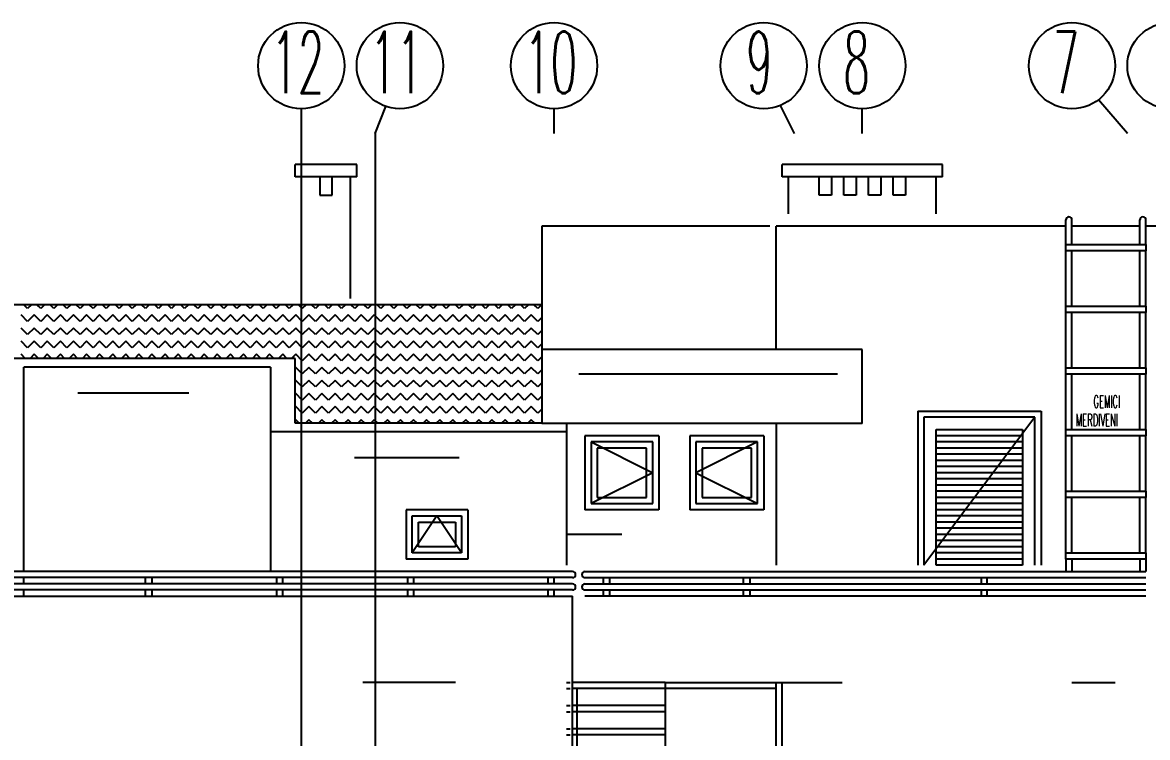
# Model space of a CAD drawing. Extents: x 78 to 306, y -397 to 18.
# Drawn here: x 280.3309 to 280.5134, y -396.3975 to -396.2816 of the extents above; entities that cross this region are included whole.
import ezdxf

# ---------------------------------------------------------------- set-up
doc = ezdxf.new("R2010")
doc.units = 0
doc.header["$LTSCALE"] = 0.5
doc.header["$MEASUREMENT"] = 0
doc.linetypes.add('DASHDOT2', pattern=[0.5, 0.25, -0.125, 0, -0.125])
doc.linetypes.add('DOT2', pattern=[0.125, 0, -0.125])
for name, color, linetype in [('AKS', 5, 'DASHDOT2'), ('DUVAR', 6, 'CONTINUOUS'), ('INCE', 251, 'CONTINUOUS'), ('IZDUSUM', 2, 'DOT2'), ('KAPI', 1, 'CONTINUOUS'), ('KOLON', 4, 'CONTINUOUS'), ('MERDIVEN', 3, 'CONTINUOUS'), ('OLCU', 31, 'CONTINUOUS'), ('TARAMA', 8, 'CONTINUOUS'), ('TEFRIS', 11, 'CONTINUOUS')]:
    doc.layers.add(name, color=color, linetype=linetype)
doc.styles.add('OLCU', font='romans.shx', dxfattribs={"width": 0.6, "height": 0.125})

msp = doc.modelspace()

# ---------------------------------------------------------------- linework, layer by layer
at = {"layer": 'AKS'}
for p, q in [((280.51014, -396.29956), (280.50543, -396.29409)), ((280.37614, -396.29556), (280.37614, -396.94956)), ((280.38814, -396.29956), (280.38986, -396.29518)), ((280.41714, -396.94956), (280.41714, -396.29556)), ((280.45614, -396.29956), (280.45387, -396.29501)), ((280.46714, -396.94956), (280.46714, -396.29556)), ((280.38814, -396.29956), (280.38814, -396.94956)), ((280.45614, -396.94956), (280.45614, -396.29956)), ((280.51014, -396.94956), (280.51014, -396.29956))]:
    msp.add_line(p, q, dxfattribs=at)
at = {"layer": 'DUVAR', "ltscale": 1.4}
for p, q in [((280.33114, -396.37056), (280.33114, -396.36456)), ((280.33114, -396.37256), (280.33114, -396.37156)), ((280.33114, -396.37456), (280.33114, -396.37356))]:
    msp.add_line(p, q, dxfattribs=at)
at = {"layer": 'INCE', "ltscale": 1.4}
msp.add_line((280.42084, -396.38956), (280.42084, -396.41856), dxfattribs=at)
at = {"layer": 'IZDUSUM', "ltscale": 0.5}
for p, q in [((280.46314, -396.33856), (280.42114, -396.33856)), ((280.35792, -396.34166), (280.33992, -396.34166)), ((280.49514, -396.34556), (280.47714, -396.36956)), ((280.42314, -396.34956), (280.43314, -396.35456)), ((280.45014, -396.34956), (280.44014, -396.35456)), ((280.40176, -396.35216), (280.38476, -396.35216)), ((280.43314, -396.35456), (280.42314, -396.35956)), ((280.44014, -396.35456), (280.45014, -396.35956)), ((280.39814, -396.36156), (280.39414, -396.36756)), ((280.40214, -396.36756), (280.39814, -396.36156)), ((280.42814, -396.36456), (280.41914, -396.36456)), ((280.40114, -396.38856), (280.38614, -396.38856)), ((280.43514, -396.38856), (280.42014, -396.38856)), ((280.43514, -396.38856), (280.43514, -396.40056)), ((280.43514, -396.38856), (280.45314, -396.38856)), ((280.45314, -396.40116), (280.45314, -396.38856)), ((280.45314, -396.38856), (280.46389, -396.38856)), ((280.45414, -396.40116), (280.45414, -396.38856)), ((280.50114, -396.38856), (280.50814, -396.38856)), ((280.43514, -396.38956), (280.42014, -396.38956)), ((280.45314, -396.38956), (280.43514, -396.38956)), ((280.43514, -396.39231), (280.42014, -396.39231)), ((280.43514, -396.39331), (280.42014, -396.39331)), ((280.43514, -396.39606), (280.42014, -396.39606)), ((280.43514, -396.39706), (280.42014, -396.39706))]:
    msp.add_line(p, q, dxfattribs=at)
at = {"layer": 'IZDUSUM', "ltscale": 0.1}
for p, q in [((280.41914, -396.38856), (280.41974, -396.38856)), ((280.41914, -396.38956), (280.41974, -396.38956)), ((280.41914, -396.39231), (280.41974, -396.39231)), ((280.41914, -396.39331), (280.41974, -396.39331)), ((280.41914, -396.39606), (280.41974, -396.39606)), ((280.41914, -396.39706), (280.41974, -396.39706))]:
    msp.add_line(p, q, dxfattribs=at)
at = {"layer": 'KAPI', "ltscale": 1.4}
for p, q in [((280.41514, -396.31456), (280.41514, -396.33456)), ((280.45214, -396.31456), (280.41514, -396.31456)), ((280.45314, -396.33456), (280.45314, -396.31456)), ((280.50014, -396.31456), (280.45314, -396.31456)), ((280.50014, -396.31756), (280.50014, -396.31356)), ((280.50114, -396.31756), (280.50114, -396.31356)), ((280.51214, -396.31456), (280.50114, -396.31456)), ((280.51214, -396.31756), (280.51214, -396.31356)), ((280.51314, -396.31756), (280.51314, -396.31356)), ((280.51914, -396.31456), (280.51314, -396.31456)), ((280.50014, -396.31756), (280.51314, -396.31756)), ((280.50014, -396.31856), (280.50014, -396.31756)), ((280.51314, -396.31756), (280.51314, -396.31856)), ((280.51314, -396.31856), (280.50014, -396.31856)), ((280.50014, -396.32756), (280.50014, -396.31856)), ((280.50114, -396.32756), (280.50114, -396.31856)), ((280.51214, -396.32756), (280.51214, -396.31856)), ((280.51314, -396.32756), (280.51314, -396.31856)), ((280.41514, -396.32731), (280.26114, -396.32731)), ((280.50014, -396.32756), (280.51314, -396.32756)), ((280.50014, -396.32856), (280.50014, -396.32756)), ((280.51314, -396.32856), (280.50014, -396.32856)), ((280.50014, -396.33756), (280.50014, -396.32856)), ((280.50114, -396.33756), (280.50114, -396.32856)), ((280.51214, -396.33756), (280.51214, -396.32856)), ((280.51314, -396.32756), (280.51314, -396.32856)), ((280.51314, -396.33756), (280.51314, -396.32856)), ((280.37514, -396.33602), (280.32714, -396.33602)), ((280.37514, -396.34652), (280.37514, -396.33602)), ((280.33114, -396.37056), (280.33114, -396.33742)), ((280.37114, -396.33742), (280.33114, -396.33742)), ((280.37114, -396.33742), (280.37114, -396.37056)), ((280.50014, -396.33756), (280.51314, -396.33756)), ((280.50014, -396.33856), (280.50014, -396.33756)), ((280.51314, -396.33756), (280.51314, -396.33856)), ((280.51314, -396.33856), (280.50014, -396.33856)), ((280.50014, -396.34756), (280.50014, -396.33856)), ((280.50114, -396.34756), (280.50114, -396.33856)), ((280.51214, -396.34756), (280.51214, -396.33856)), ((280.51314, -396.34756), (280.51314, -396.33856)), ((280.47614, -396.34456), (280.49614, -396.34456)), ((280.47614, -396.34456), (280.47614, -396.36956)), ((280.49514, -396.34556), (280.47714, -396.34556)), ((280.47714, -396.34556), (280.47714, -396.36956)), ((280.49514, -396.36956), (280.49514, -396.34556)), ((280.49614, -396.34456), (280.49614, -396.36956)), ((280.41514, -396.34652), (280.37514, -396.34652)), ((280.41914, -396.34656), (280.41914, -396.36956)), ((280.45314, -396.34656), (280.45314, -396.36956)), ((280.50014, -396.34756), (280.51314, -396.34756)), ((280.50014, -396.34856), (280.50014, -396.34756)), ((280.51314, -396.34756), (280.51314, -396.34856)), ((280.41914, -396.34792), (280.37114, -396.34792)), ((280.43414, -396.34856), (280.42214, -396.34856)), ((280.42214, -396.34856), (280.42214, -396.36056)), ((280.43414, -396.34856), (280.43414, -396.36056)), ((280.45114, -396.34856), (280.43914, -396.34856)), ((280.43914, -396.34856), (280.43914, -396.36056)), ((280.45114, -396.34856), (280.45114, -396.36056)), ((280.51314, -396.34856), (280.50014, -396.34856)), ((280.50014, -396.35756), (280.50014, -396.34856)), ((280.50114, -396.35756), (280.50114, -396.34856)), ((280.51214, -396.35756), (280.51214, -396.34856)), ((280.51314, -396.35756), (280.51314, -396.34856)), ((280.50014, -396.35756), (280.51314, -396.35756)), ((280.50014, -396.35856), (280.50014, -396.35756)), ((280.51314, -396.35756), (280.51314, -396.35856)), ((280.51314, -396.35856), (280.50014, -396.35856)), ((280.50014, -396.36756), (280.50014, -396.35856)), ((280.50114, -396.36756), (280.50114, -396.35856)), ((280.51214, -396.36756), (280.51214, -396.35856)), ((280.51314, -396.36756), (280.51314, -396.35856)), ((280.40314, -396.36056), (280.39314, -396.36056)), ((280.39314, -396.36056), (280.39314, -396.36856)), ((280.40314, -396.36056), (280.40314, -396.36856)), ((280.43414, -396.36056), (280.42214, -396.36056)), ((280.45114, -396.36056), (280.43914, -396.36056)), ((280.50014, -396.36756), (280.51314, -396.36756)), ((280.50014, -396.36856), (280.50014, -396.36756)), ((280.51314, -396.36756), (280.51314, -396.36856)), ((280.40314, -396.36856), (280.39314, -396.36856)), ((280.51314, -396.36856), (280.50014, -396.36856)), ((280.50014, -396.36856), (280.50014, -396.37056)), ((280.50114, -396.36856), (280.50114, -396.37056)), ((280.51214, -396.36856), (280.51214, -396.37056)), ((280.51314, -396.36856), (280.51314, -396.37056)), ((280.42014, -396.37056), (280.32714, -396.37056)), ((280.42214, -396.37056), (280.51314, -396.37056)), ((280.42014, -396.37156), (280.32714, -396.37156)), ((280.42014, -396.37256), (280.32714, -396.37256)), ((280.35089, -396.37256), (280.35089, -396.37156)), ((280.35089, -396.37256), (280.35089, -396.37156)), ((280.35189, -396.37156), (280.35189, -396.37256)), ((280.35189, -396.37156), (280.35189, -396.37256)), ((280.37214, -396.37156), (280.37214, -396.37256)), ((280.37214, -396.37156), (280.37214, -396.37256)), ((280.37314, -396.37256), (280.37314, -396.37156)), ((280.37314, -396.37256), (280.37314, -396.37156)), ((280.39339, -396.37156), (280.39339, -396.37256)), ((280.39339, -396.37156), (280.39339, -396.37256)), ((280.39439, -396.37256), (280.39439, -396.37156)), ((280.39439, -396.37256), (280.39439, -396.37156)), ((280.41614, -396.37156), (280.41614, -396.37256)), ((280.41614, -396.37156), (280.41614, -396.37256)), ((280.41714, -396.37256), (280.41714, -396.37156)), ((280.41714, -396.37256), (280.41714, -396.37156)), ((280.42214, -396.37156), (280.51314, -396.37156)), ((280.42214, -396.37256), (280.51314, -396.37256)), ((280.42514, -396.37256), (280.42514, -396.37156)), ((280.42514, -396.37256), (280.42514, -396.37156)), ((280.42614, -396.37156), (280.42614, -396.37256)), ((280.42614, -396.37156), (280.42614, -396.37256)), ((280.44789, -396.37256), (280.44789, -396.37156)), ((280.44789, -396.37256), (280.44789, -396.37156)), ((280.44889, -396.37156), (280.44889, -396.37256)), ((280.44889, -396.37156), (280.44889, -396.37256)), ((280.48639, -396.37156), (280.48639, -396.37256)), ((280.48639, -396.37156), (280.48639, -396.37256)), ((280.48739, -396.37256), (280.48739, -396.37156)), ((280.48739, -396.37256), (280.48739, -396.37156)), ((280.42014, -396.37356), (280.32714, -396.37356)), ((280.35089, -396.37456), (280.35089, -396.37356)), ((280.35089, -396.37456), (280.35089, -396.37356)), ((280.35189, -396.37356), (280.35189, -396.37456)), ((280.35189, -396.37356), (280.35189, -396.37456)), ((280.37214, -396.37356), (280.37214, -396.37456)), ((280.37214, -396.37356), (280.37214, -396.37456)), ((280.37314, -396.37456), (280.37314, -396.37356)), ((280.37314, -396.37456), (280.37314, -396.37356)), ((280.39339, -396.37356), (280.39339, -396.37456)), ((280.39339, -396.37356), (280.39339, -396.37456)), ((280.39439, -396.37456), (280.39439, -396.37356)), ((280.39439, -396.37456), (280.39439, -396.37356)), ((280.41614, -396.37356), (280.41614, -396.37456)), ((280.41614, -396.37356), (280.41614, -396.37456)), ((280.41714, -396.37456), (280.41714, -396.37356)), ((280.41714, -396.37456), (280.41714, -396.37356)), ((280.42214, -396.37356), (280.51314, -396.37356)), ((280.42514, -396.37456), (280.42514, -396.37356)), ((280.42514, -396.37456), (280.42514, -396.37356)), ((280.42614, -396.37356), (280.42614, -396.37456)), ((280.42614, -396.37356), (280.42614, -396.37456)), ((280.44789, -396.37456), (280.44789, -396.37356)), ((280.44789, -396.37456), (280.44789, -396.37356)), ((280.44889, -396.37356), (280.44889, -396.37456)), ((280.44889, -396.37356), (280.44889, -396.37456)), ((280.48639, -396.37356), (280.48639, -396.37456)), ((280.48639, -396.37356), (280.48639, -396.37456)), ((280.48739, -396.37456), (280.48739, -396.37356)), ((280.48739, -396.37456), (280.48739, -396.37356))]:
    msp.add_line(p, q, dxfattribs=at)
for centre, start, end in [((280.50064, -396.31356), 0, 180), ((280.51264, -396.31356), 0, 180), ((280.42014, -396.37106), 270, 90), ((280.42214, -396.37106), 90, 270), ((280.42014, -396.37306), 270, 90), ((280.42214, -396.37306), 90, 270)]:
    msp.add_arc(centre, 0.0005, start, end, dxfattribs=at)
at = {"layer": 'KOLON'}
for p in [(280.25314, -396.37456), (280.42014, -396.40056)]:
    msp.add_line(p, (280.42014, -396.37456), dxfattribs=at)
at = {"layer": 'MERDIVEN', "ltscale": 1.4}
msp.add_line((280.33114, -396.36456), (280.33114, -396.35456), dxfattribs=at)
at = {"layer": 'OLCU', "linetype": 'ByBlock'}
for p, q in [((280.41514, -396.33456), (280.41514, -396.34656)), ((280.46714, -396.33456), (280.41514, -396.33456)), ((280.46714, -396.34656), (280.46714, -396.33456)), ((280.46714, -396.34656), (280.41514, -396.34656)), ((280.51314, -396.37456), (280.42214, -396.37456))]:
    msp.add_line(p, q, dxfattribs=at)
at = {"layer": 'OLCU', "ltscale": 1.4}
msp.add_line((280.33114, -396.35456), (280.33114, -396.34856), dxfattribs=at)
at = {"layer": 'TARAMA', "ltscale": 1.4}
for p, q in [((280.38514, -396.30456), (280.37514, -396.30456)), ((280.37514, -396.30656), (280.37514, -396.30456)), ((280.38514, -396.30656), (280.38514, -396.30456)), ((280.48014, -396.30456), (280.45414, -396.30456)), ((280.45414, -396.30656), (280.45414, -396.30456)), ((280.48014, -396.30656), (280.48014, -396.30456)), ((280.38514, -396.30656), (280.37514, -396.30656)), ((280.37614, -396.30656), (280.37614, -396.32631)), ((280.37914, -396.30656), (280.37914, -396.30956)), ((280.38114, -396.30956), (280.38114, -396.30656)), ((280.38414, -396.32631), (280.38414, -396.30656)), ((280.48014, -396.30656), (280.45414, -396.30656)), ((280.45514, -396.31256), (280.45514, -396.30656)), ((280.46014, -396.30956), (280.46014, -396.30656)), ((280.46214, -396.30656), (280.46214, -396.30956)), ((280.46414, -396.30956), (280.46414, -396.30656)), ((280.46614, -396.30656), (280.46614, -396.30956)), ((280.46814, -396.30956), (280.46814, -396.30656)), ((280.47014, -396.30656), (280.47014, -396.30956)), ((280.47214, -396.30956), (280.47214, -396.30656)), ((280.47414, -396.30656), (280.47414, -396.30956)), ((280.47914, -396.31256), (280.47914, -396.30656)), ((280.37914, -396.30956), (280.38114, -396.30956)), ((280.46214, -396.30956), (280.46014, -396.30956)), ((280.46614, -396.30956), (280.46414, -396.30956)), ((280.47014, -396.30956), (280.46814, -396.30956)), ((280.47414, -396.30956), (280.47214, -396.30956)), ((280.33176, -396.32792), (280.33115, -396.32731)), ((280.33237, -396.32731), (280.33176, -396.32792)), ((280.33389, -396.32792), (280.33327, -396.32731)), ((280.3345, -396.32731), (280.33389, -396.32792)), ((280.33601, -396.32792), (280.3354, -396.32731)), ((280.33662, -396.32731), (280.33601, -396.32792)), ((280.33813, -396.32792), (280.33752, -396.32731)), ((280.33874, -396.32731), (280.33813, -396.32792)), ((280.34025, -396.32792), (280.33964, -396.32731)), ((280.34086, -396.32731), (280.34025, -396.32792)), ((280.34237, -396.32792), (280.34176, -396.32731)), ((280.34298, -396.32731), (280.34237, -396.32792)), ((280.34449, -396.32792), (280.34388, -396.32731)), ((280.3451, -396.32731), (280.34449, -396.32792)), ((280.34661, -396.32792), (280.346, -396.32731)), ((280.34722, -396.32731), (280.34661, -396.32792)), ((280.34873, -396.32792), (280.34812, -396.32731)), ((280.34934, -396.32731), (280.34873, -396.32792)), ((280.35086, -396.32792), (280.35025, -396.32731)), ((280.35147, -396.32731), (280.35086, -396.32792)), ((280.35298, -396.32792), (280.35237, -396.32731)), ((280.35359, -396.32731), (280.35298, -396.32792)), ((280.3551, -396.32792), (280.35449, -396.32731)), ((280.35571, -396.32731), (280.3551, -396.32792)), ((280.35722, -396.32792), (280.35661, -396.32731)), ((280.35783, -396.32731), (280.35722, -396.32792)), ((280.35934, -396.32792), (280.35873, -396.32731)), ((280.35995, -396.32731), (280.35934, -396.32792)), ((280.36146, -396.32792), (280.36085, -396.32731)), ((280.36207, -396.32731), (280.36146, -396.32792)), ((280.36358, -396.32792), (280.36297, -396.32731)), ((280.36419, -396.32731), (280.36358, -396.32792)), ((280.3657, -396.32792), (280.36509, -396.32731)), ((280.36632, -396.32731), (280.3657, -396.32792)), ((280.36783, -396.32792), (280.36722, -396.32731)), ((280.36844, -396.32731), (280.36783, -396.32792)), ((280.36995, -396.32792), (280.36934, -396.32731)), ((280.37056, -396.32731), (280.36995, -396.32792)), ((280.37207, -396.32792), (280.37146, -396.32731)), ((280.37268, -396.32731), (280.37207, -396.32792)), ((280.37419, -396.32792), (280.37358, -396.32731)), ((280.3748, -396.32731), (280.37419, -396.32792)), ((280.37631, -396.32792), (280.3757, -396.32731)), ((280.37692, -396.32731), (280.37631, -396.32792)), ((280.37843, -396.32792), (280.37782, -396.32731)), ((280.37904, -396.32731), (280.37843, -396.32792)), ((280.38055, -396.32792), (280.37994, -396.32731)), ((280.38116, -396.32731), (280.38055, -396.32792)), ((280.38268, -396.32792), (280.38207, -396.32731)), ((280.38329, -396.32731), (280.38268, -396.32792)), ((280.3848, -396.32792), (280.38419, -396.32731)), ((280.38541, -396.32731), (280.3848, -396.32792)), ((280.38692, -396.32792), (280.38631, -396.32731)), ((280.38753, -396.32731), (280.38692, -396.32792)), ((280.38904, -396.32792), (280.38843, -396.32731)), ((280.38965, -396.32731), (280.38904, -396.32792)), ((280.39116, -396.32792), (280.39055, -396.32731)), ((280.39177, -396.32731), (280.39116, -396.32792)), ((280.39328, -396.32792), (280.39267, -396.32731)), ((280.39389, -396.32731), (280.39328, -396.32792)), ((280.3954, -396.32792), (280.39479, -396.32731)), ((280.39601, -396.32731), (280.3954, -396.32792)), ((280.39752, -396.32792), (280.39691, -396.32731)), ((280.39814, -396.32731), (280.39752, -396.32792)), ((280.39965, -396.32792), (280.39904, -396.32731)), ((280.40026, -396.32731), (280.39965, -396.32792)), ((280.40177, -396.32792), (280.40116, -396.32731)), ((280.40238, -396.32731), (280.40177, -396.32792)), ((280.40389, -396.32792), (280.40328, -396.32731)), ((280.4045, -396.32731), (280.40389, -396.32792)), ((280.40601, -396.32792), (280.4054, -396.32731)), ((280.40662, -396.32731), (280.40601, -396.32792)), ((280.40813, -396.32792), (280.40752, -396.32731)), ((280.40874, -396.32731), (280.40813, -396.32792)), ((280.41025, -396.32792), (280.40964, -396.32731)), ((280.41086, -396.32731), (280.41025, -396.32792)), ((280.41237, -396.32792), (280.41176, -396.32731)), ((280.41298, -396.32731), (280.41237, -396.32792)), ((280.4145, -396.32792), (280.41388, -396.32731)), ((280.41511, -396.32731), (280.4145, -396.32792)), ((280.33176, -396.33004), (280.3307, -396.32898)), ((280.33282, -396.32898), (280.33176, -396.33004)), ((280.33389, -396.33004), (280.33282, -396.32898)), ((280.33495, -396.32898), (280.33389, -396.33004)), ((280.33601, -396.33004), (280.33495, -396.32898)), ((280.33707, -396.32898), (280.33601, -396.33004)), ((280.33813, -396.33004), (280.33707, -396.32898)), ((280.33919, -396.32898), (280.33813, -396.33004)), ((280.34025, -396.33004), (280.33919, -396.32898)), ((280.34131, -396.32898), (280.34025, -396.33004)), ((280.34237, -396.33004), (280.34131, -396.32898)), ((280.34343, -396.32898), (280.34237, -396.33004)), ((280.34449, -396.33004), (280.34343, -396.32898)), ((280.34555, -396.32898), (280.34449, -396.33004)), ((280.34661, -396.33004), (280.34555, -396.32898)), ((280.34767, -396.32898), (280.34661, -396.33004)), ((280.34873, -396.33004), (280.34767, -396.32898)), ((280.3498, -396.32898), (280.34873, -396.33004)), ((280.35086, -396.33004), (280.3498, -396.32898)), ((280.35192, -396.32898), (280.35086, -396.33004)), ((280.35298, -396.33004), (280.35192, -396.32898)), ((280.35404, -396.32898), (280.35298, -396.33004)), ((280.3551, -396.33004), (280.35404, -396.32898)), ((280.35616, -396.32898), (280.3551, -396.33004)), ((280.35722, -396.33004), (280.35616, -396.32898)), ((280.35828, -396.32898), (280.35722, -396.33004)), ((280.35934, -396.33004), (280.35828, -396.32898)), ((280.3604, -396.32898), (280.35934, -396.33004)), ((280.36146, -396.33004), (280.3604, -396.32898)), ((280.36252, -396.32898), (280.36146, -396.33004)), ((280.36358, -396.33004), (280.36252, -396.32898)), ((280.36464, -396.32898), (280.36358, -396.33004)), ((280.3657, -396.33004), (280.36464, -396.32898)), ((280.36677, -396.32898), (280.3657, -396.33004)), ((280.36783, -396.33004), (280.36677, -396.32898)), ((280.36889, -396.32898), (280.36783, -396.33004)), ((280.36995, -396.33004), (280.36889, -396.32898)), ((280.37101, -396.32898), (280.36995, -396.33004)), ((280.37207, -396.33004), (280.37101, -396.32898)), ((280.37313, -396.32898), (280.37207, -396.33004)), ((280.37419, -396.33004), (280.37313, -396.32898)), ((280.37525, -396.32898), (280.37419, -396.33004)), ((280.37631, -396.33004), (280.37525, -396.32898)), ((280.37737, -396.32898), (280.37631, -396.33004)), ((280.37843, -396.33004), (280.37737, -396.32898)), ((280.37949, -396.32898), (280.37843, -396.33004)), ((280.38055, -396.33004), (280.37949, -396.32898)), ((280.38161, -396.32898), (280.38055, -396.33004)), ((280.38268, -396.33004), (280.38161, -396.32898)), ((280.38374, -396.32898), (280.38268, -396.33004)), ((280.3848, -396.33004), (280.38374, -396.32898)), ((280.38586, -396.32898), (280.3848, -396.33004)), ((280.38692, -396.33004), (280.38586, -396.32898)), ((280.38798, -396.32898), (280.38692, -396.33004)), ((280.38904, -396.33004), (280.38798, -396.32898)), ((280.3901, -396.32898), (280.38904, -396.33004)), ((280.39116, -396.33004), (280.3901, -396.32898)), ((280.39222, -396.32898), (280.39116, -396.33004)), ((280.39328, -396.33004), (280.39222, -396.32898)), ((280.39434, -396.32898), (280.39328, -396.33004)), ((280.3954, -396.33004), (280.39434, -396.32898)), ((280.39646, -396.32898), (280.3954, -396.33004)), ((280.39752, -396.33004), (280.39646, -396.32898)), ((280.39859, -396.32898), (280.39752, -396.33004)), ((280.39965, -396.33004), (280.39859, -396.32898)), ((280.40071, -396.32898), (280.39965, -396.33004)), ((280.40177, -396.33004), (280.40071, -396.32898)), ((280.40283, -396.32898), (280.40177, -396.33004)), ((280.40389, -396.33004), (280.40283, -396.32898)), ((280.40495, -396.32898), (280.40389, -396.33004)), ((280.40601, -396.33004), (280.40495, -396.32898)), ((280.40707, -396.32898), (280.40601, -396.33004)), ((280.40813, -396.33004), (280.40707, -396.32898)), ((280.40919, -396.32898), (280.40813, -396.33004)), ((280.41025, -396.33004), (280.40919, -396.32898)), ((280.41131, -396.32898), (280.41025, -396.33004)), ((280.41237, -396.33004), (280.41131, -396.32898)), ((280.41343, -396.32898), (280.41237, -396.33004)), ((280.4145, -396.33004), (280.41343, -396.32898)), ((280.33176, -396.33216), (280.3307, -396.3311)), ((280.33282, -396.3311), (280.33176, -396.33216)), ((280.33389, -396.33216), (280.33282, -396.3311)), ((280.33495, -396.3311), (280.33389, -396.33216)), ((280.33601, -396.33216), (280.33495, -396.3311)), ((280.33707, -396.3311), (280.33601, -396.33216)), ((280.33813, -396.33216), (280.33707, -396.3311)), ((280.33919, -396.3311), (280.33813, -396.33216)), ((280.34025, -396.33216), (280.33919, -396.3311)), ((280.34131, -396.3311), (280.34025, -396.33216)), ((280.34237, -396.33216), (280.34131, -396.3311)), ((280.34343, -396.3311), (280.34237, -396.33216)), ((280.34449, -396.33216), (280.34343, -396.3311)), ((280.34555, -396.3311), (280.34449, -396.33216)), ((280.34661, -396.33216), (280.34555, -396.3311)), ((280.34767, -396.3311), (280.34661, -396.33216)), ((280.34873, -396.33216), (280.34767, -396.3311)), ((280.3498, -396.3311), (280.34873, -396.33216)), ((280.35086, -396.33216), (280.3498, -396.3311)), ((280.35192, -396.3311), (280.35086, -396.33216)), ((280.35298, -396.33216), (280.35192, -396.3311)), ((280.35404, -396.3311), (280.35298, -396.33216)), ((280.3551, -396.33216), (280.35404, -396.3311)), ((280.35616, -396.3311), (280.3551, -396.33216)), ((280.35722, -396.33216), (280.35616, -396.3311)), ((280.35828, -396.3311), (280.35722, -396.33216)), ((280.35934, -396.33216), (280.35828, -396.3311)), ((280.3604, -396.3311), (280.35934, -396.33216)), ((280.36146, -396.33216), (280.3604, -396.3311)), ((280.36252, -396.3311), (280.36146, -396.33216)), ((280.36358, -396.33216), (280.36252, -396.3311)), ((280.36464, -396.3311), (280.36358, -396.33216)), ((280.3657, -396.33216), (280.36464, -396.3311)), ((280.36677, -396.3311), (280.3657, -396.33216)), ((280.36783, -396.33216), (280.36677, -396.3311)), ((280.36889, -396.3311), (280.36783, -396.33216)), ((280.36995, -396.33216), (280.36889, -396.3311)), ((280.37101, -396.3311), (280.36995, -396.33216)), ((280.37207, -396.33216), (280.37101, -396.3311)), ((280.37313, -396.3311), (280.37207, -396.33216)), ((280.37419, -396.33216), (280.37313, -396.3311)), ((280.37525, -396.3311), (280.37419, -396.33216)), ((280.37631, -396.33216), (280.37525, -396.3311)), ((280.37737, -396.3311), (280.37631, -396.33216)), ((280.37843, -396.33216), (280.37737, -396.3311)), ((280.37949, -396.3311), (280.37843, -396.33216)), ((280.38055, -396.33216), (280.37949, -396.3311)), ((280.38161, -396.3311), (280.38055, -396.33216)), ((280.38268, -396.33216), (280.38161, -396.3311)), ((280.38374, -396.3311), (280.38268, -396.33216)), ((280.3848, -396.33216), (280.38374, -396.3311)), ((280.38586, -396.3311), (280.3848, -396.33216)), ((280.38692, -396.33216), (280.38586, -396.3311)), ((280.38798, -396.3311), (280.38692, -396.33216)), ((280.38904, -396.33216), (280.38798, -396.3311)), ((280.3901, -396.3311), (280.38904, -396.33216)), ((280.39116, -396.33216), (280.3901, -396.3311)), ((280.39222, -396.3311), (280.39116, -396.33216)), ((280.39328, -396.33216), (280.39222, -396.3311)), ((280.39434, -396.3311), (280.39328, -396.33216)), ((280.3954, -396.33216), (280.39434, -396.3311)), ((280.39646, -396.3311), (280.3954, -396.33216)), ((280.39752, -396.33216), (280.39646, -396.3311)), ((280.39859, -396.3311), (280.39752, -396.33216)), ((280.39965, -396.33216), (280.39859, -396.3311)), ((280.40071, -396.3311), (280.39965, -396.33216)), ((280.40177, -396.33216), (280.40071, -396.3311)), ((280.40283, -396.3311), (280.40177, -396.33216)), ((280.40389, -396.33216), (280.40283, -396.3311)), ((280.40495, -396.3311), (280.40389, -396.33216)), ((280.40601, -396.33216), (280.40495, -396.3311)), ((280.40707, -396.3311), (280.40601, -396.33216)), ((280.40813, -396.33216), (280.40707, -396.3311)), ((280.40919, -396.3311), (280.40813, -396.33216)), ((280.41025, -396.33216), (280.40919, -396.3311)), ((280.41131, -396.3311), (280.41025, -396.33216)), ((280.41237, -396.33216), (280.41131, -396.3311)), ((280.41343, -396.3311), (280.41237, -396.33216)), ((280.4145, -396.33216), (280.41343, -396.3311)), ((280.41514, -396.32939), (280.4145, -396.33004)), ((280.41514, -396.33151), (280.4145, -396.33216)), ((280.33176, -396.33428), (280.3307, -396.33322)), ((280.33282, -396.33322), (280.33176, -396.33428)), ((280.33389, -396.33428), (280.33282, -396.33322)), ((280.33495, -396.33322), (280.33389, -396.33428)), ((280.33601, -396.33428), (280.33495, -396.33322)), ((280.33707, -396.33322), (280.33601, -396.33428)), ((280.33813, -396.33428), (280.33707, -396.33322)), ((280.33919, -396.33322), (280.33813, -396.33428)), ((280.34025, -396.33428), (280.33919, -396.33322)), ((280.34131, -396.33322), (280.34025, -396.33428)), ((280.34237, -396.33428), (280.34131, -396.33322)), ((280.34343, -396.33322), (280.34237, -396.33428)), ((280.34449, -396.33428), (280.34343, -396.33322)), ((280.34555, -396.33322), (280.34449, -396.33428)), ((280.34661, -396.33428), (280.34555, -396.33322)), ((280.34767, -396.33322), (280.34661, -396.33428)), ((280.34873, -396.33428), (280.34767, -396.33322)), ((280.3498, -396.33322), (280.34873, -396.33428)), ((280.35086, -396.33428), (280.3498, -396.33322)), ((280.35192, -396.33322), (280.35086, -396.33428)), ((280.35298, -396.33428), (280.35192, -396.33322)), ((280.35404, -396.33322), (280.35298, -396.33428)), ((280.3551, -396.33428), (280.35404, -396.33322)), ((280.35616, -396.33322), (280.3551, -396.33428)), ((280.35722, -396.33428), (280.35616, -396.33322)), ((280.35828, -396.33322), (280.35722, -396.33428)), ((280.35934, -396.33428), (280.35828, -396.33322)), ((280.3604, -396.33322), (280.35934, -396.33428)), ((280.36146, -396.33428), (280.3604, -396.33322)), ((280.36252, -396.33322), (280.36146, -396.33428)), ((280.36358, -396.33428), (280.36252, -396.33322)), ((280.36464, -396.33322), (280.36358, -396.33428)), ((280.3657, -396.33428), (280.36464, -396.33322)), ((280.36677, -396.33322), (280.3657, -396.33428)), ((280.36783, -396.33428), (280.36677, -396.33322)), ((280.36889, -396.33322), (280.36783, -396.33428)), ((280.36995, -396.33428), (280.36889, -396.33322)), ((280.37101, -396.33322), (280.36995, -396.33428)), ((280.37207, -396.33428), (280.37101, -396.33322)), ((280.37313, -396.33322), (280.37207, -396.33428)), ((280.37419, -396.33428), (280.37313, -396.33322)), ((280.37525, -396.33322), (280.37419, -396.33428)), ((280.37631, -396.33428), (280.37525, -396.33322)), ((280.37737, -396.33322), (280.37631, -396.33428)), ((280.37843, -396.33428), (280.37737, -396.33322)), ((280.37949, -396.33322), (280.37843, -396.33428)), ((280.38055, -396.33428), (280.37949, -396.33322)), ((280.38161, -396.33322), (280.38055, -396.33428)), ((280.38268, -396.33428), (280.38161, -396.33322)), ((280.38374, -396.33322), (280.38268, -396.33428)), ((280.3848, -396.33428), (280.38374, -396.33322)), ((280.38586, -396.33322), (280.3848, -396.33428)), ((280.38692, -396.33428), (280.38586, -396.33322)), ((280.38798, -396.33322), (280.38692, -396.33428)), ((280.38904, -396.33428), (280.38798, -396.33322)), ((280.3901, -396.33322), (280.38904, -396.33428)), ((280.39116, -396.33428), (280.3901, -396.33322)), ((280.39222, -396.33322), (280.39116, -396.33428)), ((280.39328, -396.33428), (280.39222, -396.33322)), ((280.39434, -396.33322), (280.39328, -396.33428)), ((280.3954, -396.33428), (280.39434, -396.33322)), ((280.39646, -396.33322), (280.3954, -396.33428)), ((280.39752, -396.33428), (280.39646, -396.33322)), ((280.39859, -396.33322), (280.39752, -396.33428)), ((280.39965, -396.33428), (280.39859, -396.33322)), ((280.40071, -396.33322), (280.39965, -396.33428)), ((280.40177, -396.33428), (280.40071, -396.33322)), ((280.40283, -396.33322), (280.40177, -396.33428)), ((280.40389, -396.33428), (280.40283, -396.33322)), ((280.40495, -396.33322), (280.40389, -396.33428)), ((280.40601, -396.33428), (280.40495, -396.33322)), ((280.40707, -396.33322), (280.40601, -396.33428)), ((280.40813, -396.33428), (280.40707, -396.33322)), ((280.40919, -396.33322), (280.40813, -396.33428)), ((280.41025, -396.33428), (280.40919, -396.33322)), ((280.41131, -396.33322), (280.41025, -396.33428)), ((280.41237, -396.33428), (280.41131, -396.33322)), ((280.41343, -396.33322), (280.41237, -396.33428)), ((280.4145, -396.33428), (280.41343, -396.33322)), ((280.41514, -396.33364), (280.4145, -396.33428)), ((280.33138, -396.33602), (280.3307, -396.33534)), ((280.33282, -396.33534), (280.33215, -396.33602)), ((280.3335, -396.33602), (280.33282, -396.33534)), ((280.33495, -396.33534), (280.33427, -396.33602)), ((280.33562, -396.33602), (280.33495, -396.33534)), ((280.33707, -396.33534), (280.33639, -396.33602)), ((280.33774, -396.33602), (280.33707, -396.33534)), ((280.33919, -396.33534), (280.33851, -396.33602)), ((280.33987, -396.33602), (280.33919, -396.33534)), ((280.34131, -396.33534), (280.34063, -396.33602)), ((280.34199, -396.33602), (280.34131, -396.33534)), ((280.34343, -396.33534), (280.34275, -396.33602)), ((280.34411, -396.33602), (280.34343, -396.33534)), ((280.34555, -396.33534), (280.34488, -396.33602)), ((280.34623, -396.33602), (280.34555, -396.33534)), ((280.34767, -396.33534), (280.347, -396.33602)), ((280.34835, -396.33602), (280.34767, -396.33534)), ((280.3498, -396.33534), (280.34912, -396.33602)), ((280.35047, -396.33602), (280.3498, -396.33534)), ((280.35192, -396.33534), (280.35124, -396.33602)), ((280.35259, -396.33602), (280.35192, -396.33534)), ((280.35404, -396.33534), (280.35336, -396.33602)), ((280.35471, -396.33602), (280.35404, -396.33534)), ((280.35616, -396.33534), (280.35548, -396.33602)), ((280.35684, -396.33602), (280.35616, -396.33534)), ((280.35828, -396.33534), (280.3576, -396.33602)), ((280.35896, -396.33602), (280.35828, -396.33534)), ((280.3604, -396.33534), (280.35972, -396.33602)), ((280.36108, -396.33602), (280.3604, -396.33534)), ((280.36252, -396.33534), (280.36185, -396.33602)), ((280.3632, -396.33602), (280.36252, -396.33534)), ((280.36464, -396.33534), (280.36397, -396.33602)), ((280.36532, -396.33602), (280.36464, -396.33534)), ((280.36677, -396.33534), (280.36609, -396.33602)), ((280.36744, -396.33602), (280.36677, -396.33534)), ((280.36889, -396.33534), (280.36821, -396.33602)), ((280.36956, -396.33602), (280.36889, -396.33534)), ((280.37101, -396.33534), (280.37033, -396.33602)), ((280.37169, -396.33602), (280.37101, -396.33534)), ((280.37313, -396.33534), (280.37245, -396.33602)), ((280.37381, -396.33602), (280.37313, -396.33534)), ((280.37525, -396.33534), (280.37457, -396.33602)), ((280.37631, -396.33641), (280.37525, -396.33534)), ((280.37737, -396.33534), (280.37631, -396.33641)), ((280.37843, -396.33641), (280.37737, -396.33534)), ((280.37949, -396.33534), (280.37843, -396.33641)), ((280.38055, -396.33641), (280.37949, -396.33534)), ((280.38161, -396.33534), (280.38055, -396.33641)), ((280.38268, -396.33641), (280.38161, -396.33534)), ((280.38374, -396.33534), (280.38268, -396.33641)), ((280.3848, -396.33641), (280.38374, -396.33534)), ((280.38586, -396.33534), (280.3848, -396.33641)), ((280.38692, -396.33641), (280.38586, -396.33534)), ((280.38798, -396.33534), (280.38692, -396.33641)), ((280.38904, -396.33641), (280.38798, -396.33534)), ((280.3901, -396.33534), (280.38904, -396.33641)), ((280.39116, -396.33641), (280.3901, -396.33534)), ((280.39222, -396.33534), (280.39116, -396.33641)), ((280.39328, -396.33641), (280.39222, -396.33534)), ((280.39434, -396.33534), (280.39328, -396.33641)), ((280.3954, -396.33641), (280.39434, -396.33534)), ((280.39646, -396.33534), (280.3954, -396.33641)), ((280.39752, -396.33641), (280.39646, -396.33534)), ((280.39859, -396.33534), (280.39752, -396.33641)), ((280.39965, -396.33641), (280.39859, -396.33534)), ((280.40071, -396.33534), (280.39965, -396.33641)), ((280.40177, -396.33641), (280.40071, -396.33534)), ((280.40283, -396.33534), (280.40177, -396.33641)), ((280.40389, -396.33641), (280.40283, -396.33534)), ((280.40495, -396.33534), (280.40389, -396.33641)), ((280.40601, -396.33641), (280.40495, -396.33534)), ((280.40707, -396.33534), (280.40601, -396.33641)), ((280.40813, -396.33641), (280.40707, -396.33534)), ((280.40919, -396.33534), (280.40813, -396.33641)), ((280.41025, -396.33641), (280.40919, -396.33534)), ((280.41131, -396.33534), (280.41025, -396.33641)), ((280.41237, -396.33641), (280.41131, -396.33534)), ((280.41343, -396.33534), (280.41237, -396.33641)), ((280.4145, -396.33641), (280.41343, -396.33534)), ((280.41514, -396.33576), (280.4145, -396.33641)), ((280.37525, -396.33747), (280.37514, -396.33757)), ((280.37631, -396.33853), (280.37525, -396.33747)), ((280.37737, -396.33747), (280.37631, -396.33853)), ((280.37843, -396.33853), (280.37737, -396.33747)), ((280.37949, -396.33747), (280.37843, -396.33853)), ((280.38055, -396.33853), (280.37949, -396.33747)), ((280.38161, -396.33747), (280.38055, -396.33853)), ((280.38268, -396.33853), (280.38161, -396.33747)), ((280.38374, -396.33747), (280.38268, -396.33853)), ((280.3848, -396.33853), (280.38374, -396.33747)), ((280.38586, -396.33747), (280.3848, -396.33853)), ((280.38692, -396.33853), (280.38586, -396.33747)), ((280.38798, -396.33747), (280.38692, -396.33853)), ((280.38904, -396.33853), (280.38798, -396.33747)), ((280.3901, -396.33747), (280.38904, -396.33853)), ((280.39116, -396.33853), (280.3901, -396.33747)), ((280.39222, -396.33747), (280.39116, -396.33853)), ((280.39328, -396.33853), (280.39222, -396.33747)), ((280.39434, -396.33747), (280.39328, -396.33853)), ((280.3954, -396.33853), (280.39434, -396.33747)), ((280.39646, -396.33747), (280.3954, -396.33853)), ((280.39752, -396.33853), (280.39646, -396.33747)), ((280.39859, -396.33747), (280.39752, -396.33853)), ((280.39965, -396.33853), (280.39859, -396.33747)), ((280.40071, -396.33747), (280.39965, -396.33853)), ((280.40177, -396.33853), (280.40071, -396.33747)), ((280.40283, -396.33747), (280.40177, -396.33853)), ((280.40389, -396.33853), (280.40283, -396.33747)), ((280.40495, -396.33747), (280.40389, -396.33853)), ((280.40601, -396.33853), (280.40495, -396.33747)), ((280.40707, -396.33747), (280.40601, -396.33853)), ((280.40813, -396.33853), (280.40707, -396.33747)), ((280.40919, -396.33747), (280.40813, -396.33853)), ((280.41025, -396.33853), (280.40919, -396.33747)), ((280.41131, -396.33747), (280.41025, -396.33853)), ((280.41237, -396.33853), (280.41131, -396.33747)), ((280.41343, -396.33747), (280.41237, -396.33853)), ((280.4145, -396.33853), (280.41343, -396.33747)), ((280.41514, -396.33788), (280.4145, -396.33853)), ((280.37525, -396.33959), (280.37514, -396.33969)), ((280.37631, -396.34065), (280.37525, -396.33959)), ((280.37737, -396.33959), (280.37631, -396.34065)), ((280.37843, -396.34065), (280.37737, -396.33959)), ((280.37949, -396.33959), (280.37843, -396.34065)), ((280.38055, -396.34065), (280.37949, -396.33959)), ((280.38161, -396.33959), (280.38055, -396.34065)), ((280.38268, -396.34065), (280.38161, -396.33959)), ((280.38374, -396.33959), (280.38268, -396.34065)), ((280.3848, -396.34065), (280.38374, -396.33959)), ((280.38586, -396.33959), (280.3848, -396.34065)), ((280.38692, -396.34065), (280.38586, -396.33959)), ((280.38798, -396.33959), (280.38692, -396.34065)), ((280.38904, -396.34065), (280.38798, -396.33959)), ((280.3901, -396.33959), (280.38904, -396.34065)), ((280.39116, -396.34065), (280.3901, -396.33959)), ((280.39222, -396.33959), (280.39116, -396.34065)), ((280.39328, -396.34065), (280.39222, -396.33959)), ((280.39434, -396.33959), (280.39328, -396.34065)), ((280.3954, -396.34065), (280.39434, -396.33959)), ((280.39646, -396.33959), (280.3954, -396.34065)), ((280.39752, -396.34065), (280.39646, -396.33959)), ((280.39859, -396.33959), (280.39752, -396.34065)), ((280.39965, -396.34065), (280.39859, -396.33959)), ((280.40071, -396.33959), (280.39965, -396.34065)), ((280.40177, -396.34065), (280.40071, -396.33959)), ((280.40283, -396.33959), (280.40177, -396.34065)), ((280.40389, -396.34065), (280.40283, -396.33959)), ((280.40495, -396.33959), (280.40389, -396.34065)), ((280.40601, -396.34065), (280.40495, -396.33959)), ((280.40707, -396.33959), (280.40601, -396.34065)), ((280.40813, -396.34065), (280.40707, -396.33959)), ((280.40919, -396.33959), (280.40813, -396.34065)), ((280.41025, -396.34065), (280.40919, -396.33959)), ((280.41131, -396.33959), (280.41025, -396.34065)), ((280.41237, -396.34065), (280.41131, -396.33959)), ((280.41343, -396.33959), (280.41237, -396.34065)), ((280.4145, -396.34065), (280.41343, -396.33959)), ((280.41514, -396.34), (280.4145, -396.34065)), ((280.37525, -396.34171), (280.37514, -396.34182)), ((280.37631, -396.34277), (280.37525, -396.34171)), ((280.37737, -396.34171), (280.37631, -396.34277)), ((280.37843, -396.34277), (280.37737, -396.34171)), ((280.37949, -396.34171), (280.37843, -396.34277)), ((280.38055, -396.34277), (280.37949, -396.34171)), ((280.38161, -396.34171), (280.38055, -396.34277)), ((280.38268, -396.34277), (280.38161, -396.34171)), ((280.38374, -396.34171), (280.38268, -396.34277)), ((280.3848, -396.34277), (280.38374, -396.34171)), ((280.38586, -396.34171), (280.3848, -396.34277)), ((280.38692, -396.34277), (280.38586, -396.34171)), ((280.38798, -396.34171), (280.38692, -396.34277)), ((280.38904, -396.34277), (280.38798, -396.34171)), ((280.3901, -396.34171), (280.38904, -396.34277)), ((280.39116, -396.34277), (280.3901, -396.34171)), ((280.39222, -396.34171), (280.39116, -396.34277)), ((280.39328, -396.34277), (280.39222, -396.34171)), ((280.39434, -396.34171), (280.39328, -396.34277)), ((280.3954, -396.34277), (280.39434, -396.34171)), ((280.39646, -396.34171), (280.3954, -396.34277)), ((280.39752, -396.34277), (280.39646, -396.34171)), ((280.39859, -396.34171), (280.39752, -396.34277)), ((280.39965, -396.34277), (280.39859, -396.34171)), ((280.40071, -396.34171), (280.39965, -396.34277)), ((280.40177, -396.34277), (280.40071, -396.34171)), ((280.40283, -396.34171), (280.40177, -396.34277)), ((280.40389, -396.34277), (280.40283, -396.34171)), ((280.40495, -396.34171), (280.40389, -396.34277)), ((280.40601, -396.34277), (280.40495, -396.34171)), ((280.40707, -396.34171), (280.40601, -396.34277)), ((280.40813, -396.34277), (280.40707, -396.34171)), ((280.40919, -396.34171), (280.40813, -396.34277)), ((280.41025, -396.34277), (280.40919, -396.34171)), ((280.41131, -396.34171), (280.41025, -396.34277)), ((280.41237, -396.34277), (280.41131, -396.34171)), ((280.41343, -396.34171), (280.41237, -396.34277)), ((280.4145, -396.34277), (280.41343, -396.34171)), ((280.37525, -396.34383), (280.37514, -396.34394)), ((280.37631, -396.34489), (280.37525, -396.34383)), ((280.37737, -396.34383), (280.37631, -396.34489)), ((280.37843, -396.34489), (280.37737, -396.34383)), ((280.37949, -396.34383), (280.37843, -396.34489)), ((280.38055, -396.34489), (280.37949, -396.34383)), ((280.38161, -396.34383), (280.38055, -396.34489)), ((280.38268, -396.34489), (280.38161, -396.34383)), ((280.38374, -396.34383), (280.38268, -396.34489)), ((280.3848, -396.34489), (280.38374, -396.34383)), ((280.38586, -396.34383), (280.3848, -396.34489)), ((280.38692, -396.34489), (280.38586, -396.34383)), ((280.38798, -396.34383), (280.38692, -396.34489)), ((280.38904, -396.34489), (280.38798, -396.34383)), ((280.3901, -396.34383), (280.38904, -396.34489)), ((280.39116, -396.34489), (280.3901, -396.34383)), ((280.39222, -396.34383), (280.39116, -396.34489)), ((280.39328, -396.34489), (280.39222, -396.34383)), ((280.39434, -396.34383), (280.39328, -396.34489)), ((280.3954, -396.34489), (280.39434, -396.34383)), ((280.39646, -396.34383), (280.3954, -396.34489)), ((280.39752, -396.34489), (280.39646, -396.34383)), ((280.39859, -396.34383), (280.39752, -396.34489)), ((280.39965, -396.34489), (280.39859, -396.34383)), ((280.40071, -396.34383), (280.39965, -396.34489)), ((280.40177, -396.34489), (280.40071, -396.34383)), ((280.40283, -396.34383), (280.40177, -396.34489)), ((280.40389, -396.34489), (280.40283, -396.34383)), ((280.40495, -396.34383), (280.40389, -396.34489)), ((280.40601, -396.34489), (280.40495, -396.34383)), ((280.40707, -396.34383), (280.40601, -396.34489)), ((280.40813, -396.34489), (280.40707, -396.34383)), ((280.40919, -396.34383), (280.40813, -396.34489)), ((280.41025, -396.34489), (280.40919, -396.34383)), ((280.41131, -396.34383), (280.41025, -396.34489)), ((280.41237, -396.34489), (280.41131, -396.34383)), ((280.41343, -396.34383), (280.41237, -396.34489)), ((280.4145, -396.34489), (280.41343, -396.34383)), ((280.41514, -396.34212), (280.4145, -396.34277)), ((280.41514, -396.34424), (280.4145, -396.34489)), ((280.37525, -396.34595), (280.37514, -396.34606)), ((280.37582, -396.34652), (280.37525, -396.34595)), ((280.37737, -396.34595), (280.3768, -396.34652)), ((280.37794, -396.34652), (280.37737, -396.34595)), ((280.37949, -396.34595), (280.37892, -396.34652)), ((280.38006, -396.34652), (280.37949, -396.34595)), ((280.38161, -396.34595), (280.38104, -396.34652)), ((280.38219, -396.34652), (280.38161, -396.34595)), ((280.38374, -396.34595), (280.38317, -396.34652)), ((280.38431, -396.34652), (280.38374, -396.34595)), ((280.38586, -396.34595), (280.38529, -396.34652)), ((280.38643, -396.34652), (280.38586, -396.34595)), ((280.38798, -396.34595), (280.38741, -396.34652)), ((280.38855, -396.34652), (280.38798, -396.34595)), ((280.3901, -396.34595), (280.38953, -396.34652)), ((280.39067, -396.34652), (280.3901, -396.34595)), ((280.39222, -396.34595), (280.39165, -396.34652)), ((280.39279, -396.34652), (280.39222, -396.34595)), ((280.39434, -396.34595), (280.39377, -396.34652)), ((280.39491, -396.34652), (280.39434, -396.34595)), ((280.39646, -396.34595), (280.39589, -396.34652)), ((280.39703, -396.34652), (280.39646, -396.34595)), ((280.39859, -396.34595), (280.39801, -396.34652)), ((280.39916, -396.34652), (280.39859, -396.34595)), ((280.40071, -396.34595), (280.40014, -396.34652)), ((280.40128, -396.34652), (280.40071, -396.34595)), ((280.40283, -396.34595), (280.40226, -396.34652)), ((280.4034, -396.34652), (280.40283, -396.34595)), ((280.40495, -396.34595), (280.40438, -396.34652)), ((280.40552, -396.34652), (280.40495, -396.34595)), ((280.40707, -396.34595), (280.4065, -396.34652)), ((280.40764, -396.34652), (280.40707, -396.34595)), ((280.40919, -396.34595), (280.40862, -396.34652)), ((280.40976, -396.34652), (280.40919, -396.34595)), ((280.41131, -396.34595), (280.41074, -396.34652)), ((280.41188, -396.34652), (280.41131, -396.34595)), ((280.41343, -396.34595), (280.41286, -396.34652)), ((280.41401, -396.34652), (280.41343, -396.34595)), ((280.41514, -396.34636), (280.41499, -396.34652)), ((280.47914, -396.36956), (280.47914, -396.34756)), ((280.47914, -396.34756), (280.49314, -396.34756)), ((280.49314, -396.34756), (280.49314, -396.36956)), ((280.47914, -396.34851), (280.49314, -396.34851)), ((280.43314, -396.34956), (280.42314, -396.34956)), ((280.42314, -396.34956), (280.42314, -396.35956)), ((280.43214, -396.35056), (280.42414, -396.35056)), ((280.42414, -396.35056), (280.42414, -396.35856)), ((280.43214, -396.35856), (280.43214, -396.35056)), ((280.43314, -396.35956), (280.43314, -396.34956)), ((280.45014, -396.34956), (280.44014, -396.34956)), ((280.44014, -396.34956), (280.44014, -396.35956)), ((280.44914, -396.35056), (280.44114, -396.35056)), ((280.44114, -396.35056), (280.44114, -396.35856)), ((280.44914, -396.35856), (280.44914, -396.35056)), ((280.45014, -396.35956), (280.45014, -396.34956)), ((280.47914, -396.34951), (280.49314, -396.34951)), ((280.47914, -396.35051), (280.49314, -396.35051)), ((280.47914, -396.35151), (280.49314, -396.35151)), ((280.47914, -396.35251), (280.49314, -396.35251)), ((280.47914, -396.35351), (280.49314, -396.35351)), ((280.47914, -396.35451), (280.49314, -396.35451)), ((280.47914, -396.35551), (280.49314, -396.35551)), ((280.47914, -396.35651), (280.49314, -396.35651)), ((280.47914, -396.35751), (280.49314, -396.35751)), ((280.47914, -396.35851), (280.49314, -396.35851)), ((280.42314, -396.35956), (280.43314, -396.35956)), ((280.42414, -396.35856), (280.43214, -396.35856)), ((280.44014, -396.35956), (280.45014, -396.35956)), ((280.44114, -396.35856), (280.44914, -396.35856)), ((280.47914, -396.35951), (280.49314, -396.35951)), ((280.39414, -396.36156), (280.40214, -396.36156)), ((280.39414, -396.36756), (280.39414, -396.36156)), ((280.40214, -396.36156), (280.40214, -396.36756)), ((280.47914, -396.36051), (280.49314, -396.36051)), ((280.47914, -396.36151), (280.49314, -396.36151)), ((280.39514, -396.36256), (280.40114, -396.36256)), ((280.39514, -396.36656), (280.39514, -396.36256)), ((280.40114, -396.36256), (280.40114, -396.36656)), ((280.47914, -396.36251), (280.49314, -396.36251)), ((280.47914, -396.36351), (280.49314, -396.36351)), ((280.47914, -396.36451), (280.49314, -396.36451)), ((280.47914, -396.36551), (280.49314, -396.36551)), ((280.40214, -396.36756), (280.39414, -396.36756)), ((280.40114, -396.36656), (280.39514, -396.36656)), ((280.47914, -396.36651), (280.49314, -396.36651)), ((280.47914, -396.36751), (280.49314, -396.36751)), ((280.47914, -396.36851), (280.49314, -396.36851)), ((280.47914, -396.36951), (280.49314, -396.36951))]:
    msp.add_line(p, q, dxfattribs=at)
at = {"layer": 'TEFRIS'}
for centre in [(280.37614, -396.28856), (280.39214, -396.28856), (280.41714, -396.28856), (280.45114, -396.28856), (280.46714, -396.28856), (280.50114, -396.28856), (280.51714, -396.28856)]:
    msp.add_circle(centre, 0.007, dxfattribs=at)

# ---------------------------------------------------------------- texts
at = {"layer": 'KAPI', "style": 'OLCU', "width": 0.5}
for s, p in [('GEMICI', (280.50462, -396.34401)), ('MERDIVENI', (280.50176, -396.34701))]:
    msp.add_text(s, height=0.002, rotation=360, dxfattribs=at).set_placement(p)
at = {"layer": 'KOLON', "style": 'OLCU', "width": 0.5}
for s, p in [('12', (280.37129, -396.29304)), ('11', (280.38729, -396.29304)), ('10', (280.41229, -396.29304)), ('9', (280.44829, -396.29304)), ('8', (280.46404, -396.29304)), ('7', (280.49804, -396.29304))]:
    msp.add_text(s, height=0.01, dxfattribs=at).set_placement(p)

doc.saveas('drawing.dxf')
